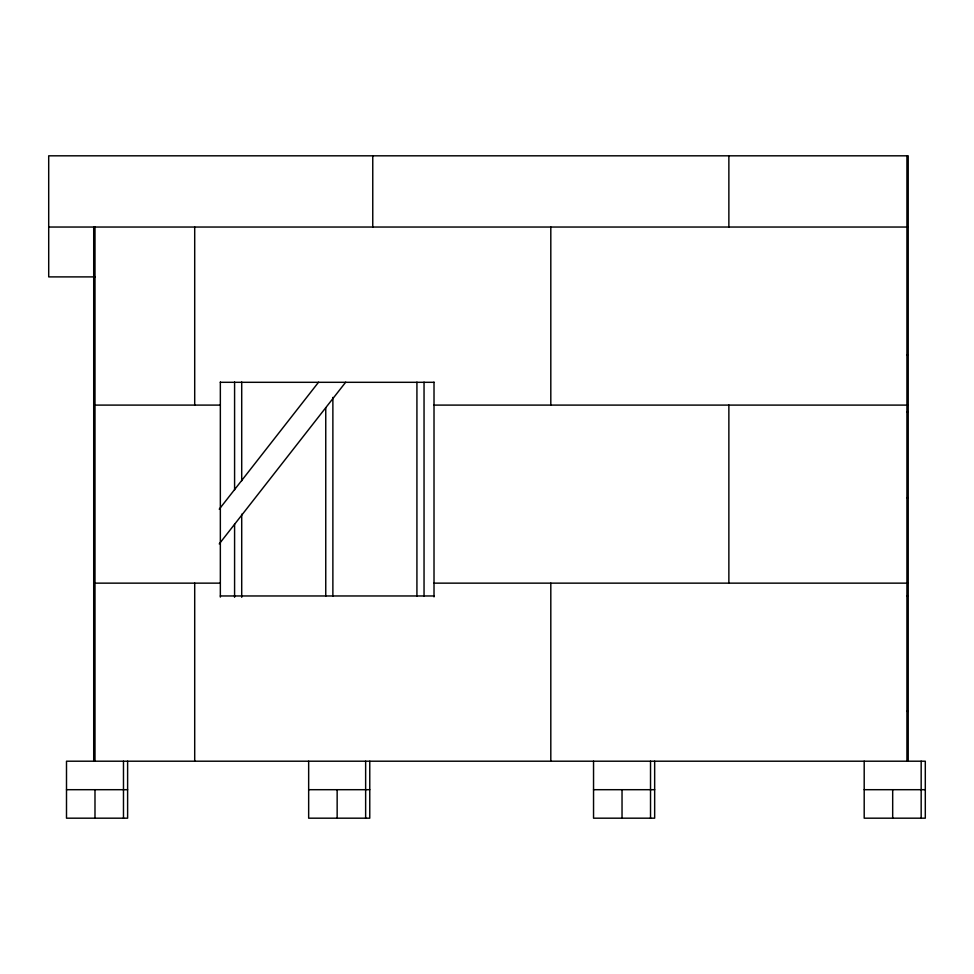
<?xml version="1.0" encoding="UTF-8"?>
<svg xmlns="http://www.w3.org/2000/svg" width="974" height="974" viewBox="0 0 974 974"><rect width="100%" height="100%" fill="white"/><g stroke="black" fill="none" stroke-linecap="round" stroke-linejoin="round"><path stroke-width="1.46" d="M219.247 509.195L318.571 382.198M219.235 543.906L345.709 382.185M48.7 227.039L908.206 227.039M94.989 276.896L48.712 276.896L48.7 155.816L908.206 155.816L908.206 761.205M906.928 355.242L908.206 355.242M220.343 382.307L434.014 382.307M93.711 405.099L220.343 405.099M434.014 405.099L908.206 405.099M906.928 412.221L908.206 412.221M906.928 497.677L908.206 497.677M93.711 583.146L220.343 583.146M434.014 583.146L908.206 583.146M220.343 595.966L434.014 595.966M906.928 595.966L908.206 595.966M906.928 711.349L908.206 711.349M66.5 789.695L127.618 789.695M308.661 789.695L369.767 789.695M593.543 789.695L654.662 789.695M864.194 789.695L925.3 789.695M921.173 761.205L921.173 818.184M906.928 155.816L906.928 761.205M892.683 789.695L892.683 818.184M864.194 761.205L864.194 818.184L925.3 818.184L925.3 761.205L66.5 761.205L66.5 818.184L127.618 818.184L127.618 761.205M728.869 155.816L728.869 227.039M728.869 405.099L728.869 583.146M654.662 761.205L654.662 818.184L593.543 818.184L593.543 761.205M650.522 761.205L650.522 818.184M622.033 789.695L622.033 818.184M550.809 227.039L550.809 405.099M550.809 583.146L550.809 761.205M434.014 382.161L434.014 596.879M424.043 382.161L424.043 596.1M416.921 382.161L416.921 596.1M372.762 155.816L372.762 227.039M369.767 761.205L369.767 818.184L308.661 818.184L308.661 761.205M365.64 761.205L365.64 818.184M337.15 789.695L337.15 818.184M332.877 397.429L332.877 596.1M325.754 407.704L325.754 596.1M241.71 382.015L241.71 480.839M241.71 514.199L241.71 597.281M234.588 382.027L234.588 489.934M234.588 524.268L234.588 597.269M220.343 382.015L220.343 597.086M194.703 227.039L194.703 405.099M194.703 583.146L194.703 761.205M123.479 761.205L123.479 818.184M94.989 227.039L94.989 761.205M94.989 789.695L94.989 818.184M93.711 227.039L93.711 761.205"/></g></svg>
